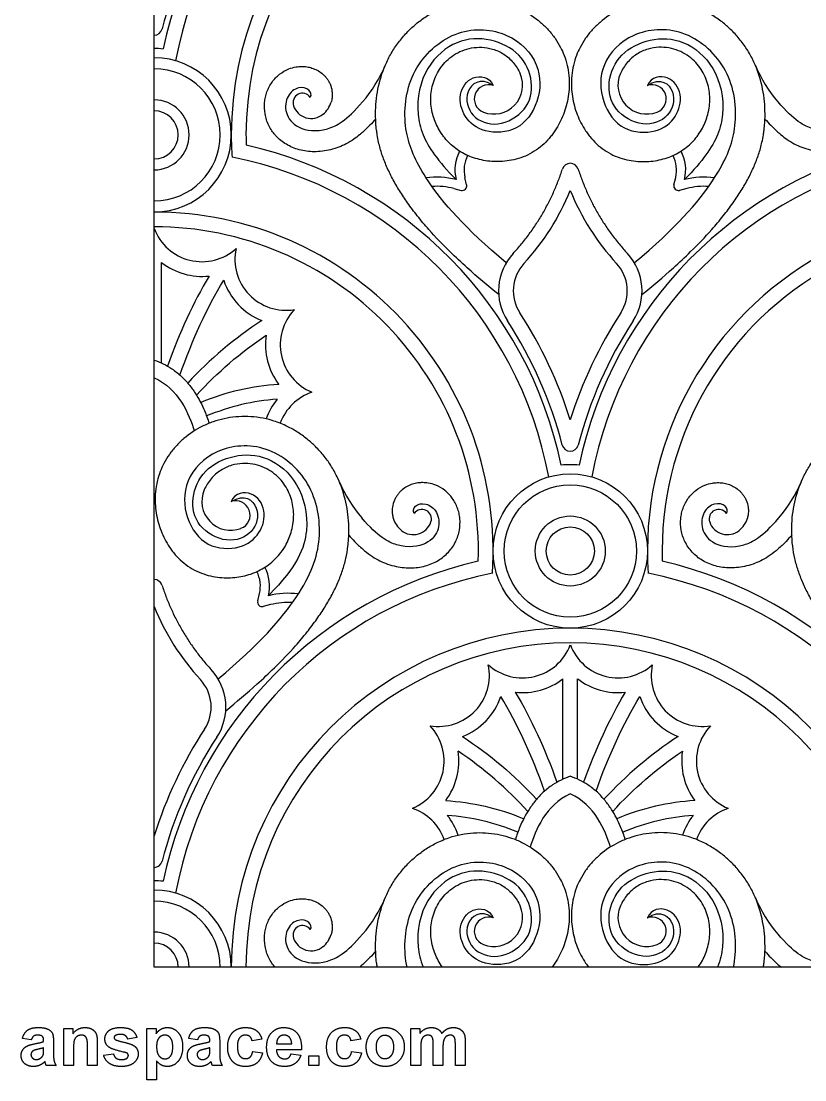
# Model space of a CAD drawing. Header units: millimetres. Extents: x -100 to 543, y -110 to 100.
# Drawn here: x 106.5 to 198.1, y -110.4 to 13.3 of the extents above; entities that cross this region are included whole.
import ezdxf

# ---------------------------------------------------------------- set-up
doc = ezdxf.new("R2010")
doc.units = ezdxf.units.MM
doc.header["$MEASUREMENT"] = 0
doc.layers.add('Layer 03', color=5, linetype='Continuous')

msp = doc.modelspace()

# ---------------------------------------------------------------- linework, layer by layer
at = {"layer": 'Layer 03'}
for p, q in [((122.07, 0), (122.07, 97.2)), ((122.07, -97.2), (122.07, 0)), ((158.57, -5.83), (158.37, -4.97)), ((182.77, -5.83), (182.98, -4.97)), ((157.07, -6.26), (157.92, -6.48)), ((184.28, -6.26), (183.42, -6.48)), ((122.93, -26.64), (122.93, -14.91)), ((134.17, -54.43), (134.38, -53.57)), ((135.68, -54.86), (134.82, -55.08)), ((169.82, -75.24), (169.82, -63.51)), ((171.53, -75.24), (171.53, -63.51)), ((316.48, -97.2), (122.07, -97.2)), ((111.51, -108.69), (111.51, -104.36)), ((111.51, -104.36), (112.58, -104.36)), ((112.58, -104.36), (112.58, -104.99)), ((121.21, -104.36), (122.29, -104.36)), ((121.21, -110.36), (121.21, -104.36)), ((122.29, -104.36), (122.29, -104.99)), ((152.06, -104.36), (153.1, -104.36)), ((152.06, -108.69), (152.06, -104.36)), ((153.1, -104.36), (153.1, -104.94)), ((107.73, -105.69), (106.69, -105.54)), ((109.17, -105.88), (109.17, -105.76)), ((110.32, -105.92), (110.32, -107.26)), ((115.43, -105.99), (115.43, -108.69)), ((120.06, -105.43), (118.99, -105.62)), ((127.14, -105.69), (126.1, -105.54)), ((128.58, -105.88), (128.58, -105.76)), ((129.73, -105.92), (129.73, -107.26)), ((134.66, -105.62), (133.51, -105.8)), ((136.38, -106.14), (138.14, -106.14)), ((146.21, -105.62), (145.06, -105.8)), ((154.66, -108.69), (154.66, -106.32)), ((157.25, -108.69), (157.25, -106.21)), ((158.4, -105.91), (158.4, -108.69)), ((109.17, -106.85), (109.17, -106.62)), ((112.66, -106.73), (112.66, -108.69)), ((114.29, -108.69), (114.29, -106.48)), ((116.17, -107.47), (117.32, -107.32)), ((128.58, -106.85), (128.58, -106.62)), ((133.58, -107.06), (134.73, -107.21)), ((139.29, -106.84), (136.36, -106.84)), ((138.06, -107.32), (139.21, -107.47)), ((140.14, -108.69), (140.14, -107.54)), ((140.14, -107.54), (141.29, -107.54)), ((141.29, -107.54), (141.29, -108.69)), ((145.14, -107.06), (146.29, -107.21)), ((153.21, -106.58), (153.21, -108.69)), ((155.8, -106.61), (155.8, -108.69)), ((110.62, -108.69), (109.47, -108.69)), ((112.66, -108.69), (111.51, -108.69)), ((115.43, -108.69), (114.29, -108.69)), ((122.36, -108.17), (122.36, -110.36)), ((130.03, -108.69), (128.88, -108.69)), ((141.29, -108.69), (140.14, -108.69)), ((153.21, -108.69), (152.06, -108.69)), ((155.8, -108.69), (154.66, -108.69)), ((158.4, -108.69), (157.25, -108.69)), ((122.36, -110.36), (121.21, -110.36))]:
    msp.add_line(p, q, dxfattribs=at)
for radius in [9.01, 7.72, 4.09, 2.81]:
    msp.add_circle((170.67, -48.6), radius, dxfattribs=at)
for centre, radius, start, end in [((170.67, 0), 48.6, 102.7735, 168.0919), ((170.67, 0), 48.6, 11.9081, 77.2265), ((170.67, 0), 46.89, 101.1868, 169.3681), ((170.67, 0), 46.89, 10.6319, 78.8132), ((170.67, 0), 39.59, 360, 180), ((170.67, 0), 37.87, 360, 180), ((170.67, 0), 49.25, 146.9295, 165.4554), ((122.07, 12.61), 0.965, 270, 345.4554), ((122.07, 0), 10.08, 84.046, 90), ((122.07, 0), 9.01, 360, 90), ((122.07, 0), 7.72, 360, 90), ((134.01, 14.5), 16.35, 319.393, 336.9785), ((207.34, 14.5), 16.35, 203.0215, 220.607), ((161.73, 5.8), 3.37, 249.0726, 23.7495), ((179.61, 5.8), 3.37, 156.2505, 290.9274), ((161.12, 4.2), 1.66, 70.6077, 249.0726), ((180.22, 4.2), 1.66, 290.9274, 109.3923), ((122.07, 0), 4.09, 360, 90), ((139.4, 3.75), 1.11, 34.7087, 198.5672), ((139.95, 4.67), 2.92, 309.2409, 343.3844), ((122.07, 0), 2.81, 360, 90), ((140.41, 4.1), 2.18, 198.5672, 309.2405), ((122.07, 0), 7.72, 270, 0), ((122.07, 0), 4.09, 270, 0), ((122.07, 0), 9.01, 270, 0), ((170.67, 0), 39.59, 180, 183.7759), ((170.67, 0), 37.87, 180, 181.8199), ((122.07, 0), 2.81, 270, 0), ((122.07, -48.6), 48.6, 11.9081, 77.2265), ((219.27, -48.6), 48.6, 102.7735, 168.0919), ((161.99, -4.11), 4.79, 152.5085, 193.3989), ((161.99, -4.11), 3.72, 152.7523, 193.3989), ((179.36, -4.11), 3.72, 346.6011, 27.2477), ((179.36, -4.11), 4.79, 346.6011, 27.4915), ((122.07, -48.6), 46.89, 10.6319, 78.8132), ((170.67, -4.29), 0.965, 17.7903, 162.2097), ((219.27, -48.6), 46.89, 101.1868, 169.3681), ((155.03, -14.46), 9.52, 76.0109, 97.1879), ((186.32, -14.46), 9.52, 82.8121, 103.9891), ((155.03, -14.46), 8.45, 76.0109, 93.4214), ((158.05, -5.96), 0.536, 256.0109, 13.3989), ((183.29, -5.96), 0.536, 166.6011, 283.9891), ((186.32, -14.46), 8.45, 86.5786, 103.9891), ((144.56, 4.09), 28.17, 317.2915, 337.9415), ((196.78, 4.09), 28.17, 202.0585, 222.7085), ((122.07, -48.6), 39.59, 356.2241, 90), ((219.27, -48.6), 39.59, 356.2241, 183.7759), ((122.07, -48.6), 37.87, 358.1801, 90), ((127.66, -8.85), 5.96, 200.5274, 311.9659), ((219.27, -48.6), 37.87, 358.1801, 181.8199), ((137.47, -14.53), 5.96, 167.9768, 279.4153), ((168.73, -18.22), 6.44, 137.2915, 213.0705), ((172.61, -18.22), 6.44, 326.9295, 42.7085), ((127.66, -8.85), 7.68, 232.0192, 276.2634), ((168.73, -18.22), 4.72, 137.2915, 213.0705), ((172.61, -18.22), 4.72, 326.9295, 42.7085), ((137.47, -14.53), 7.68, 198.6392, 248.478), ((142.76, -24.53), 5.96, 136.347, 247.7856), ((122.07, -48.6), 50.96, 17.5052, 33.0705), ((219.27, -48.6), 50.96, 146.9295, 162.4948), ((122.07, -48.6), 49.25, 14.5446, 33.0705), ((219.27, -48.6), 49.25, 146.9295, 165.4554), ((142.76, -24.53), 7.68, 171.4977, 216.9381), ((142.41, -35.7), 7.68, 141.0786, 160.8181), ((142.41, -35.7), 5.96, 108.6391, 160.2789), ((170.67, -35.99), 0.965, 194.5446, 345.4554), ((170.67, -48.6), 10.08, 84.046, 95.954), ((158.74, -34.1), 16.35, 203.0215, 220.607), ((182.61, -34.1), 16.35, 319.393, 336.9785), ((131.01, -42.81), 3.37, 156.2505, 290.9274), ((131.62, -44.4), 1.66, 290.9274, 109.3923), ((153.35, -44.85), 1.11, 341.4328, 145.2913), ((188, -44.85), 1.11, 34.7087, 198.5672), ((152.8, -43.94), 2.92, 196.6156, 230.7591), ((152.33, -44.51), 2.18, 230.7595, 341.4328), ((189.02, -44.51), 2.18, 198.5672, 309.2405), ((188.55, -43.94), 2.92, 309.2409, 343.3844), ((170.67, -97.2), 48.6, 102.7735, 168.0919), ((130.76, -52.71), 4.79, 346.6011, 27.4915), ((170.67, -97.2), 48.6, 11.9081, 77.2265), ((122.07, -52.89), 0.965, 17.7903, 90), ((170.67, -97.2), 46.89, 101.1868, 169.3681), ((130.76, -52.71), 3.72, 346.6011, 27.2477), ((170.67, -97.2), 46.89, 10.6319, 78.8132), ((137.72, -63.06), 9.52, 82.8121, 103.9891), ((148.18, -44.51), 28.17, 202.0585, 222.7085), ((134.69, -54.56), 0.536, 166.6011, 283.9891), ((137.72, -63.06), 8.45, 86.5786, 103.9891), ((170.67, -97.2), 39.59, 360, 180), ((170.67, -97.2), 37.87, 360, 180), ((165.09, -57.46), 5.96, 228.0341, 339.4726), ((176.26, -57.46), 5.96, 200.5274, 311.9659), ((124.01, -66.82), 6.44, 326.9295, 42.7085), ((155.27, -63.13), 5.96, 260.5847, 12.0232), ((186.08, -63.13), 5.96, 167.9768, 279.4153), ((124.01, -66.82), 4.72, 326.9295, 42.7085), ((165.09, -57.46), 7.68, 263.7366, 307.9808), ((176.26, -57.46), 7.68, 232.0192, 276.2634), ((155.27, -63.13), 7.68, 291.522, 341.3608), ((186.08, -63.13), 7.68, 198.6392, 248.478), ((149.98, -73.13), 5.96, 292.2144, 43.653), ((191.36, -73.13), 5.96, 136.347, 247.7856), ((170.67, -97.2), 50.96, 146.9295, 162.4948), ((170.67, -97.2), 49.25, 146.9295, 165.4554), ((149.98, -73.13), 7.68, 323.0619, 8.5023), ((191.36, -73.13), 7.68, 171.4977, 216.9381), ((150.33, -84.3), 5.96, 19.7211, 71.3609), ((191.02, -84.3), 5.96, 108.6391, 160.2789), ((150.33, -84.3), 7.68, 19.1819, 38.9214), ((191.02, -84.3), 7.68, 141.0786, 160.8181), ((122.07, -84.59), 0.965, 270, 345.4554), ((122.07, -97.2), 10.08, 84.046, 90), ((122.07, -97.2), 9.01, 360, 90), ((122.07, -97.2), 7.72, 360, 90), ((134.01, -82.71), 16.35, 319.393, 336.9785), ((161.73, -91.41), 3.37, 249.0726, 23.7495), ((179.61, -91.41), 3.37, 156.2505, 290.9274), ((207.34, -82.71), 16.35, 203.0215, 220.607), ((161.12, -93), 1.66, 70.6077, 249.0726), ((180.22, -93), 1.66, 290.9274, 109.3923), ((139.4, -93.45), 1.11, 34.7087, 198.5672), ((122.07, -97.2), 4.09, 360, 90), ((140.41, -93.11), 2.18, 198.5672, 309.2405), ((139.95, -92.54), 2.92, 309.2409, 343.3844), ((122.07, -97.2), 2.81, 360, 90)]:
    msp.add_arc(centre, radius, start, end, dxfattribs=at)
for points, knots in [([(148.13, 0), (148.09, 0.19), (148.03, 0.65), (147.94, 1.59), (147.91, 2.82), (148.02, 4.27), (148.35, 6.2), (148.97, 8.09), (149.93, 9.86), (150.8, 11.09), (151.77, 12.17), (152.83, 13.12), (153.99, 13.95), (155.36, 14.71), (157.25, 15.43), (159.24, 15.75), (161.13, 15.69), (162.49, 15.48), (163.8, 15.12), (165.43, 14.43), (166.89, 13.47), (168.12, 12.28), (168.91, 11.3), (169.52, 10.29), (170, 9.23), (170.33, 8.14), (170.54, 6.88), (170.58, 5.29), (170.34, 3.74), (169.88, 2.37), (169.44, 1.38), (168.98, 0.6), (168.66, 0.15), (168.55, 0)], [10.352739, 10.352739, 10.352739, 10.352739, 10.616749, 11.004052, 11.671873, 12.344917, 13.024346, 14.408948, 15.117348, 15.82319, 16.521398, 17.134016, 17.824547, 18.515446, 19.307143, 20.655273, 21.306463, 21.94565, 22.576458, 23.201646, 24.415154, 25.005893, 25.590053, 26.171379, 26.64521, 27.216338, 27.76983, 28.417337, 29.44434, 29.942926, 30.441868, 30.945569, 31.212793, 31.212793, 31.212793, 31.212793]), ([(193.22, 0), (193.25, 0.19), (193.32, 0.65), (193.41, 1.59), (193.43, 2.82), (193.33, 4.27), (193, 6.2), (192.37, 8.09), (191.42, 9.86), (190.55, 11.09), (189.58, 12.17), (188.51, 13.12), (187.35, 13.95), (185.99, 14.71), (184.09, 15.43), (182.11, 15.75), (180.22, 15.69), (178.86, 15.48), (177.55, 15.12), (175.91, 14.43), (174.45, 13.47), (173.22, 12.28), (172.44, 11.3), (171.83, 10.29), (171.35, 9.23), (171.01, 8.14), (170.81, 6.88), (170.76, 5.29), (171.01, 3.74), (171.46, 2.37), (171.9, 1.38), (172.36, 0.6), (172.69, 0.15), (172.8, 0)], [10.352739, 10.352739, 10.352739, 10.352739, 10.616749, 11.004052, 11.671873, 12.344917, 13.024346, 14.408948, 15.117348, 15.82319, 16.521398, 17.134016, 17.824547, 18.515446, 19.307143, 20.655273, 21.306463, 21.94565, 22.576458, 23.201646, 24.415154, 25.005893, 25.590053, 26.171379, 26.64521, 27.216338, 27.76983, 28.417337, 29.44434, 29.942926, 30.441868, 30.945569, 31.212793, 31.212793, 31.212793, 31.212793]), ([(151.62, 0), (151.51, 0.48), (151.13, 3.12), (152.06, 8.24), (157.47, 12.7), (163.66, 12.17), (167.34, 8.32), (167.16, 3.72), (164.64, 0.26), (160.44, 0.16), (158.17, 1.98), (157.47, 4.78), (159.08, 7.13), (161.22, 6.8), (161.68, 5.77)], [4.674872, 4.674872, 4.674872, 4.674872, 5.255308, 7.882961, 10.510615, 13.138269, 15.765923, 18.393576, 21.02123, 23.648884, 26.276538, 28.904191, 31.531845, 34.159499, 34.159499, 34.159499, 34.159499]), ([(189.73, 0), (189.83, 0.48), (190.22, 3.12), (189.29, 8.24), (183.88, 12.7), (177.68, 12.17), (174.01, 8.32), (174.18, 3.72), (176.71, 0.26), (180.91, 0.16), (183.17, 1.98), (183.87, 4.78), (182.27, 7.13), (180.12, 6.8), (179.67, 5.77)], [4.674872, 4.674872, 4.674872, 4.674872, 5.255308, 7.882961, 10.510615, 13.138269, 15.765923, 18.393576, 21.02123, 23.648884, 26.276538, 28.904191, 31.531845, 34.159499, 34.159499, 34.159499, 34.159499]), ([(161.68, 5.77), (160.1, 6.8), (158.11, 5.12), (158.96, 1.97), (162.14, 0.75), (165.76, 2.77), (166.49, 6.19), (164.99, 9.6), (161.41, 11.36), (157.4, 11.26), (153.64, 8.16), (152.53, 3.68), (153.13, 0.85), (153.48, 0)], [53.395832, 53.395832, 53.395832, 53.395832, 55.73842, 58.081009, 60.423598, 62.766187, 65.108776, 67.451364, 69.793953, 72.136542, 74.479131, 76.82172, 77.698544, 77.698544, 77.698544, 77.698544]), ([(179.67, 5.77), (181.25, 6.8), (183.23, 5.12), (182.38, 1.97), (179.21, 0.75), (175.58, 2.77), (174.86, 6.19), (176.36, 9.6), (179.94, 11.36), (183.94, 11.26), (187.71, 8.16), (188.81, 3.68), (188.22, 0.85), (187.86, 0)], [53.395832, 53.395832, 53.395832, 53.395832, 55.73842, 58.081009, 60.423598, 62.766187, 65.108776, 67.451364, 69.793953, 72.136542, 74.479131, 76.82172, 77.698544, 77.698544, 77.698544, 77.698544]), ([(155.74, 0), (155.56, 0.26), (155.09, 1.01), (154.64, 2.14), (154.41, 3.33), (154.36, 4.27), (154.44, 5.2), (154.66, 6.13), (155.02, 7.03), (155.53, 7.88), (156.2, 8.67), (157.04, 9.35), (158.03, 9.87), (159.15, 10.19), (160.37, 10.27), (161.43, 10.1), (162.28, 9.78), (162.91, 9.43), (163.51, 8.99), (164.03, 8.45), (164.48, 7.83), (164.72, 7.38), (164.82, 7.15)], [38.112136, 38.112136, 38.112136, 38.112136, 38.54975, 39.345609, 39.810626, 40.231215, 40.667032, 41.112658, 41.561305, 42.020517, 42.497839, 42.998566, 43.524064, 44.062445, 44.618297, 45.21533, 45.549786, 45.883461, 46.228598, 46.58114, 46.936025, 47.288792, 47.288792, 47.288792, 47.288792]), ([(185.61, 0), (185.79, 0.26), (186.25, 1.01), (186.71, 2.14), (186.94, 3.33), (186.99, 4.27), (186.91, 5.2), (186.69, 6.13), (186.33, 7.03), (185.82, 7.88), (185.15, 8.67), (184.31, 9.35), (183.31, 9.87), (182.19, 10.19), (180.98, 10.27), (179.92, 10.1), (179.07, 9.78), (178.43, 9.43), (177.84, 8.99), (177.31, 8.45), (176.87, 7.83), (176.63, 7.38), (176.53, 7.15)], [38.112136, 38.112136, 38.112136, 38.112136, 38.54975, 39.345609, 39.810626, 40.231215, 40.667032, 41.112658, 41.561305, 42.020517, 42.497839, 42.998566, 43.524064, 44.062445, 44.618297, 45.21533, 45.549786, 45.883461, 46.228598, 46.58114, 46.936025, 47.288792, 47.288792, 47.288792, 47.288792]), ([(136.19, 0), (136.06, 0.15), (135.79, 0.5), (135.45, 1.09), (135.18, 1.75), (134.96, 2.65), (134.93, 3.44), (135.01, 4.09), (135.09, 4.51), (135.24, 5.03), (135.5, 5.62), (135.95, 6.35), (136.68, 7.12), (137.67, 7.7), (138.56, 7.94), (139.28, 8.01), (139.9, 7.96), (140.52, 7.82), (141.13, 7.56), (141.61, 7.24), (141.97, 6.91), (142.22, 6.62), (142.44, 6.3), (142.69, 5.81), (142.85, 5.22), (142.89, 4.59), (142.83, 4.16), (142.77, 3.91), (142.75, 3.83)], [6.562695, 6.562695, 6.562695, 6.562695, 6.836839, 7.179251, 7.513254, 7.838039, 8.45956, 8.61062, 8.760709, 9.059998, 9.361841, 9.664103, 10.250808, 10.82681, 11.25179, 11.54031, 11.827654, 12.120417, 12.42656, 12.754985, 12.92914, 13.106021, 13.286574, 13.473363, 13.873414, 14.129889, 14.357798, 14.478647, 14.478647, 14.478647, 14.478647]), ([(140.31, 4.39), (140.49, 4.66), (140.28, 5.4), (138.91, 5.7), (137.53, 4.67), (137.23, 2.58), (138.65, 0.66), (141.85, 0.2), (144.51, 1.64), (146.42, 3.86)], [18.739638, 18.739638, 18.739638, 18.739638, 20.005853, 21.498992, 22.99213, 24.485269, 25.978408, 27.471546, 28.603435, 28.603435, 28.603435, 28.603435]), ([(201.03, 4.39), (200.86, 4.66), (201.06, 5.4), (202.43, 5.7), (203.82, 4.67), (204.12, 2.58), (202.7, 0.66), (199.5, 0.2), (196.83, 1.64), (194.93, 3.86)], [18.739638, 18.739638, 18.739638, 18.739638, 20.005853, 21.498992, 22.99213, 24.485269, 25.978408, 27.471546, 28.603435, 28.603435, 28.603435, 28.603435]), ([(147.94, 1.85), (147.72, 1.61), (147.2, 1.04), (146.56, 0.43), (146.14, 0.07), (146.05, 0)], [0.247896, 0.247896, 0.247896, 0.247896, 0.709347, 1.321861, 1.482209, 1.482209, 1.482209, 1.482209]), ([(193.41, 1.85), (193.63, 1.61), (194.15, 1.04), (194.78, 0.43), (195.21, 0.07), (195.29, 0)], [0.247896, 0.247896, 0.247896, 0.247896, 0.709347, 1.321861, 1.482209, 1.482209, 1.482209, 1.482209]), ([(146.05, 0), (145.84, -0.17), (145.35, -0.55), (144.55, -1.05), (143.63, -1.47), (142.39, -1.85), (141.1, -2.01), (139.88, -1.93), (139.03, -1.76), (138.23, -1.49), (137.28, -1.01), (136.61, -0.47), (136.22, -0.04), (136.19, 0)], [1.482209, 1.482209, 1.482209, 1.482209, 1.862537, 2.350187, 2.789172, 3.276955, 4.169086, 4.587307, 4.989358, 5.377818, 5.755438, 6.485225, 6.562695, 6.562695, 6.562695, 6.562695]), ([(162.31, -18.66), (161.06, -17.64), (159.13, -16.01), (156.41, -13.47), (154.46, -11.45), (152.83, -9.52), (151.69, -7.99), (150.72, -6.54), (149.89, -5.12), (149.21, -3.71), (148.66, -2.3), (148.32, -1.06), (148.17, -0.29), (148.13, 0)], [-0.797836, -0.797836, -0.797836, -0.797836, 1.449663, 2.738683, 4.404197, 5.381246, 6.263864, 7.069173, 7.827665, 8.553643, 9.256514, 9.942884, 10.352739, 10.352739, 10.352739, 10.352739]), ([(163.2, -14.94), (158.35, -10.88), (153.72, -5.56), (151.98, -1.69), (151.62, 0)], [0, 0, 0, 0, 2.627654, 4.674872, 4.674872, 4.674872, 4.674872]), ([(168.55, 0), (168.49, -0.07), (168.2, -0.43), (167.63, -1.06), (166.73, -1.79), (165.71, -2.38), (164.64, -2.79), (163.57, -3.03), (162.52, -3.14), (161.51, -3.12), (160.54, -3), (159.6, -2.77), (158.7, -2.44), (157.86, -2), (156.86, -1.3), (156.18, -0.6), (155.78, -0.06), (155.74, 0)], [31.212793, 31.212793, 31.212793, 31.212793, 31.337897, 31.860107, 32.398615, 32.954463, 33.492486, 34.001755, 34.487785, 34.955837, 35.411413, 35.861405, 36.307073, 36.746926, 37.179257, 38.012849, 38.112136, 38.112136, 38.112136, 38.112136]), ([(172.8, 0), (172.86, -0.07), (173.14, -0.43), (173.72, -1.06), (174.62, -1.79), (175.63, -2.38), (176.71, -2.79), (177.78, -3.03), (178.82, -3.14), (179.83, -3.12), (180.81, -3), (181.75, -2.77), (182.65, -2.44), (183.48, -2), (184.49, -1.3), (185.17, -0.6), (185.57, -0.06), (185.61, 0)], [31.212793, 31.212793, 31.212793, 31.212793, 31.337897, 31.860107, 32.398615, 32.954463, 33.492486, 34.001755, 34.487785, 34.955837, 35.411413, 35.861405, 36.307073, 36.746926, 37.179257, 38.012849, 38.112136, 38.112136, 38.112136, 38.112136]), ([(178.15, -14.94), (183, -10.88), (187.62, -5.56), (189.37, -1.69), (189.73, 0)], [0, 0, 0, 0, 2.627654, 4.674872, 4.674872, 4.674872, 4.674872]), ([(179.04, -18.66), (180.28, -17.64), (182.22, -16.01), (184.94, -13.47), (186.89, -11.45), (188.51, -9.52), (189.66, -7.99), (190.63, -6.54), (191.46, -5.12), (192.14, -3.71), (192.68, -2.3), (193.03, -1.06), (193.18, -0.29), (193.22, 0)], [-0.797836, -0.797836, -0.797836, -0.797836, 1.449663, 2.738683, 4.404197, 5.381246, 6.263864, 7.069173, 7.827665, 8.553643, 9.256514, 9.942884, 10.352739, 10.352739, 10.352739, 10.352739]), ([(195.29, 0), (195.51, -0.17), (196, -0.55), (196.79, -1.05), (197.72, -1.47), (198.96, -1.85), (200.25, -2.01), (201.47, -1.93), (202.32, -1.76), (203.11, -1.49), (204.07, -1.01), (204.74, -0.47), (205.13, -0.04), (205.16, 0)], [1.482209, 1.482209, 1.482209, 1.482209, 1.862537, 2.350187, 2.789172, 3.276955, 4.169086, 4.587307, 4.989358, 5.377818, 5.755438, 6.485225, 6.562695, 6.562695, 6.562695, 6.562695]), ([(122.07, -26.31), (122.8, -26.54), (123.92, -27.09), (125.23, -28.14), (126.14, -29.12), (127.1, -30.44), (127.89, -31.97), (128.33, -33.18), (128.49, -33.68)], [-0.390365, -0.390365, -0.390365, -0.390365, 0.684435, 1.334877, 1.953275, 2.541456, 3.617638, 4.349299, 4.349299, 4.349299, 4.349299]), ([(130.43, -67.26), (131.68, -66.25), (133.61, -64.61), (136.33, -62.07), (138.29, -60.05), (139.91, -58.12), (141.06, -56.6), (142.03, -55.14), (142.85, -53.72), (143.54, -52.32), (144.08, -50.9), (144.48, -49.48), (144.69, -48.25), (144.81, -47.01), (144.83, -45.78), (144.73, -44.33), (144.4, -42.4), (143.77, -40.51), (142.82, -38.74), (141.95, -37.51), (140.98, -36.43), (139.91, -35.48), (138.75, -34.65), (137.39, -33.9), (135.49, -33.17), (133.5, -32.85), (131.61, -32.91), (130.25, -33.12), (128.95, -33.48), (127.31, -34.17), (125.85, -35.13), (124.62, -36.32), (123.83, -37.3), (123.22, -38.31), (122.75, -39.37), (122.41, -40.46), (122.2, -41.72), (122.16, -43.31), (122.41, -44.86), (122.86, -46.24), (123.3, -47.22), (123.81, -48.08), (124.41, -48.9), (125.12, -49.66), (126.02, -50.39), (127.03, -50.98), (128.11, -51.39), (129.18, -51.63), (130.22, -51.74), (131.23, -51.72), (132.21, -51.6), (133.15, -51.38), (134.05, -51.04), (134.88, -50.6), (135.88, -49.9), (136.79, -48.97), (137.63, -47.66), (138.1, -46.46), (138.33, -45.28), (138.39, -44.33), (138.31, -43.4), (138.09, -42.47), (137.73, -41.57), (137.22, -40.72), (136.55, -39.93), (135.71, -39.25), (134.71, -38.73), (133.59, -38.41), (132.38, -38.33), (131.32, -38.51), (130.47, -38.82), (129.83, -39.17), (129.24, -39.62), (128.71, -40.15), (128.26, -40.77), (128.03, -41.22), (127.93, -41.45)], [-0.797836, -0.797836, -0.797836, -0.797836, 1.449663, 2.738683, 4.404197, 5.381246, 6.263864, 7.069173, 7.827665, 8.553643, 9.256514, 9.942885, 10.616749, 11.004052, 11.671873, 12.344917, 13.024346, 14.408948, 15.117348, 15.82319, 16.521398, 17.134016, 17.824547, 18.515446, 19.307144, 20.655273, 21.306463, 21.945651, 22.576458, 23.201646, 24.415154, 25.005893, 25.590053, 26.171379, 26.64521, 27.216338, 27.76983, 28.417337, 29.44434, 29.942926, 30.441868, 30.945569, 31.337897, 31.860108, 32.398616, 32.954463, 33.492486, 34.001756, 34.487785, 34.955837, 35.411413, 35.861405, 36.307073, 36.746926, 37.179257, 38.012849, 38.54975, 39.345609, 39.810626, 40.231215, 40.667032, 41.112658, 41.561305, 42.020517, 42.497839, 42.998566, 43.524064, 44.062445, 44.618297, 45.21533, 45.549786, 45.883461, 46.228598, 46.58114, 46.936025, 47.288792, 47.288792, 47.288792, 47.288792]), ([(210.91, -67.26), (209.67, -66.25), (207.73, -64.61), (205.01, -62.07), (203.06, -60.05), (201.43, -58.12), (200.29, -56.6), (199.32, -55.14), (198.49, -53.72), (197.81, -52.32), (197.27, -50.9), (196.87, -49.48), (196.66, -48.25), (196.54, -47.01), (196.51, -45.78), (196.62, -44.33), (196.95, -42.4), (197.58, -40.51), (198.53, -38.74), (199.4, -37.51), (200.37, -36.43), (201.43, -35.48), (202.6, -34.65), (203.96, -33.9), (205.85, -33.17), (207.84, -32.85), (209.73, -32.91), (211.09, -33.12), (212.4, -33.48), (214.03, -34.17), (215.5, -35.13), (216.72, -36.32), (217.51, -37.3), (218.12, -38.31), (218.6, -39.37), (218.94, -40.46), (219.14, -41.72), (219.18, -43.31), (218.94, -44.86), (218.48, -46.24), (218.05, -47.22), (217.54, -48.08), (216.94, -48.9), (216.23, -49.66), (215.33, -50.39), (214.31, -50.98), (213.24, -51.39), (212.17, -51.63), (211.13, -51.74), (210.12, -51.72), (209.14, -51.6), (208.2, -51.38), (207.3, -51.04), (206.46, -50.6), (205.46, -49.9), (204.56, -48.97), (203.72, -47.66), (203.24, -46.46), (203.01, -45.28), (202.96, -44.33), (203.04, -43.4), (203.26, -42.47), (203.62, -41.57), (204.13, -40.72), (204.8, -39.93), (205.64, -39.25), (206.64, -38.73), (207.76, -38.41), (208.97, -38.33), (210.03, -38.51), (210.88, -38.82), (211.52, -39.17), (212.11, -39.62), (212.64, -40.15), (213.08, -40.77), (213.32, -41.22), (213.42, -41.45)], [-0.797836, -0.797836, -0.797836, -0.797836, 1.449663, 2.738683, 4.404197, 5.381246, 6.263864, 7.069173, 7.827665, 8.553643, 9.256514, 9.942885, 10.616749, 11.004052, 11.671873, 12.344917, 13.024346, 14.408948, 15.117348, 15.82319, 16.521398, 17.134016, 17.824547, 18.515446, 19.307144, 20.655273, 21.306463, 21.945651, 22.576458, 23.201646, 24.415154, 25.005893, 25.590053, 26.171379, 26.64521, 27.216338, 27.76983, 28.417337, 29.44434, 29.942926, 30.441868, 30.945569, 31.337897, 31.860108, 32.398616, 32.954463, 33.492486, 34.001756, 34.487785, 34.955837, 35.411413, 35.861405, 36.307073, 36.746926, 37.179257, 38.012849, 38.54975, 39.345609, 39.810626, 40.231215, 40.667032, 41.112658, 41.561305, 42.020517, 42.497839, 42.998566, 43.524064, 44.062445, 44.618297, 45.21533, 45.549786, 45.883461, 46.228598, 46.58114, 46.936025, 47.288792, 47.288792, 47.288792, 47.288792]), ([(144.8, -46.75), (145.02, -47), (145.55, -47.56), (146.38, -48.36), (147.3, -49.09), (148.19, -49.65), (149.11, -50.07), (150.36, -50.45), (151.64, -50.61), (152.87, -50.53), (153.72, -50.36), (154.51, -50.09), (155.47, -49.61), (156.29, -48.95), (156.93, -48.15), (157.3, -47.51), (157.57, -46.85), (157.78, -45.96), (157.82, -45.16), (157.74, -44.51), (157.66, -44.09), (157.51, -43.57), (157.25, -42.98), (156.8, -42.25), (156.07, -41.49), (155.08, -40.91), (154.18, -40.66), (153.47, -40.6), (152.85, -40.64), (152.23, -40.78), (151.61, -41.04), (151.13, -41.36), (150.77, -41.69), (150.53, -41.98), (150.31, -42.31), (150.06, -42.8), (149.89, -43.38), (149.86, -44.02), (149.91, -44.45), (149.97, -44.69), (150, -44.77)], [0.247896, 0.247896, 0.247896, 0.247896, 0.709347, 1.321861, 1.862537, 2.350187, 2.789172, 3.276955, 4.169086, 4.587307, 4.989358, 5.377818, 5.755438, 6.485225, 6.836839, 7.179251, 7.513254, 7.838039, 8.45956, 8.61062, 8.760709, 9.059998, 9.361841, 9.664103, 10.250808, 10.82681, 11.25179, 11.54031, 11.827654, 12.120417, 12.42656, 12.754985, 12.92914, 13.106021, 13.286574, 13.473363, 13.873414, 14.129889, 14.357798, 14.478647, 14.478647, 14.478647, 14.478647]), ([(196.54, -46.75), (196.32, -47), (195.8, -47.56), (194.97, -48.36), (194.05, -49.09), (193.16, -49.65), (192.23, -50.07), (190.99, -50.45), (189.7, -50.61), (188.48, -50.53), (187.63, -50.36), (186.84, -50.09), (185.88, -49.61), (185.05, -48.95), (184.42, -48.15), (184.05, -47.51), (183.78, -46.85), (183.56, -45.96), (183.53, -45.16), (183.61, -44.51), (183.69, -44.09), (183.84, -43.57), (184.1, -42.98), (184.55, -42.25), (185.28, -41.49), (186.27, -40.91), (187.16, -40.66), (187.88, -40.6), (188.5, -40.64), (189.12, -40.78), (189.73, -41.04), (190.22, -41.36), (190.57, -41.69), (190.82, -41.98), (191.04, -42.31), (191.29, -42.8), (191.46, -43.38), (191.49, -44.02), (191.43, -44.45), (191.37, -44.69), (191.35, -44.77)], [0.247896, 0.247896, 0.247896, 0.247896, 0.709347, 1.321861, 1.862537, 2.350187, 2.789172, 3.276955, 4.169086, 4.587307, 4.989358, 5.377818, 5.755438, 6.485225, 6.836839, 7.179251, 7.513254, 7.838039, 8.45956, 8.61062, 8.760709, 9.059998, 9.361841, 9.664103, 10.250808, 10.82681, 11.25179, 11.54031, 11.827654, 12.120417, 12.42656, 12.754985, 12.92914, 13.106021, 13.286574, 13.473363, 13.873414, 14.129889, 14.357798, 14.478647, 14.478647, 14.478647, 14.478647]), ([(152.43, -44.21), (152.25, -43.94), (152.46, -43.2), (153.83, -42.9), (155.22, -43.93), (155.52, -46.02), (154.1, -47.94), (150.9, -48.4), (148.23, -46.96), (146.33, -44.74)], [18.739638, 18.739638, 18.739638, 18.739638, 20.005853, 21.498992, 22.99213, 24.485269, 25.978408, 27.471546, 28.603435, 28.603435, 28.603435, 28.603435]), ([(188.91, -44.21), (189.09, -43.94), (188.88, -43.2), (187.51, -42.9), (186.13, -43.93), (185.83, -46.02), (187.25, -47.94), (190.45, -48.4), (193.12, -46.96), (195.02, -44.74)], [18.739638, 18.739638, 18.739638, 18.739638, 20.005853, 21.498992, 22.99213, 24.485269, 25.978408, 27.471546, 28.603435, 28.603435, 28.603435, 28.603435]), ([(170.67, -74.91), (169.94, -75.15), (168.83, -75.7), (167.51, -76.74), (166.6, -77.72), (165.64, -79.04), (164.85, -80.57), (164.41, -81.79), (164.26, -82.29)], [0.390365, 0.390365, 0.390365, 0.390365, 1.465165, 2.115607, 2.734005, 3.322186, 4.398369, 5.13003, 5.13003, 5.13003, 5.13003]), ([(177.09, -82.29), (176.94, -81.79), (176.49, -80.57), (175.7, -79.04), (174.74, -77.72), (173.84, -76.74), (172.52, -75.7), (171.4, -75.15), (170.67, -74.91)], [-4.349299, -4.349299, -4.349299, -4.349299, -3.617638, -2.541456, -1.953275, -1.334877, -0.684434, 0.390365, 0.390365, 0.390365, 0.390365]), ([(148.13, -97.2), (148.09, -97.02), (148.03, -96.56), (147.94, -95.62), (147.91, -94.38), (148.02, -92.94), (148.35, -91), (148.97, -89.11), (149.93, -87.35), (150.8, -86.11), (151.77, -85.04), (152.83, -84.08), (153.99, -83.25), (155.36, -82.5), (157.25, -81.77), (159.24, -81.45), (161.13, -81.51), (162.49, -81.72), (163.8, -82.09), (165.43, -82.77), (166.89, -83.73), (168.12, -84.92), (168.91, -85.9), (169.52, -86.91), (170, -87.97), (170.33, -89.07), (170.54, -90.32), (170.58, -91.92), (170.34, -93.46), (169.88, -94.84), (169.44, -95.82), (168.98, -96.6), (168.66, -97.05), (168.55, -97.2)], [10.352739, 10.352739, 10.352739, 10.352739, 10.616749, 11.004052, 11.671873, 12.344917, 13.024346, 14.408948, 15.117348, 15.82319, 16.521398, 17.134016, 17.824547, 18.515446, 19.307143, 20.655273, 21.306463, 21.94565, 22.576458, 23.201646, 24.415154, 25.005893, 25.590053, 26.171379, 26.64521, 27.216338, 27.76983, 28.417337, 29.44434, 29.942926, 30.441868, 30.945569, 31.212793, 31.212793, 31.212793, 31.212793]), ([(193.22, -97.2), (193.25, -97.02), (193.32, -96.56), (193.41, -95.62), (193.43, -94.38), (193.33, -92.94), (193, -91), (192.37, -89.11), (191.42, -87.35), (190.55, -86.11), (189.58, -85.04), (188.51, -84.08), (187.35, -83.25), (185.99, -82.5), (184.09, -81.77), (182.11, -81.45), (180.22, -81.51), (178.86, -81.72), (177.55, -82.09), (175.91, -82.77), (174.45, -83.73), (173.22, -84.92), (172.44, -85.9), (171.83, -86.91), (171.35, -87.97), (171.01, -89.07), (170.81, -90.32), (170.76, -91.92), (171.01, -93.46), (171.46, -94.84), (171.9, -95.82), (172.36, -96.6), (172.69, -97.05), (172.8, -97.2)], [10.352739, 10.352739, 10.352739, 10.352739, 10.616749, 11.004052, 11.671873, 12.344917, 13.024346, 14.408948, 15.117348, 15.82319, 16.521398, 17.134016, 17.824547, 18.515446, 19.307143, 20.655273, 21.306463, 21.94565, 22.576458, 23.201646, 24.415154, 25.005893, 25.590053, 26.171379, 26.64521, 27.216338, 27.76983, 28.417337, 29.44434, 29.942926, 30.441868, 30.945569, 31.212793, 31.212793, 31.212793, 31.212793]), ([(151.62, -97.2), (151.51, -96.72), (151.13, -94.08), (152.06, -88.96), (157.47, -84.5), (163.66, -85.03), (167.34, -88.89), (167.16, -93.49), (164.64, -96.94), (160.44, -97.04), (158.17, -95.22), (157.47, -92.42), (159.08, -90.07), (161.22, -90.4), (161.68, -91.43)], [4.674872, 4.674872, 4.674872, 4.674872, 5.255308, 7.882961, 10.510615, 13.138269, 15.765923, 18.393576, 21.02123, 23.648884, 26.276538, 28.904191, 31.531845, 34.159499, 34.159499, 34.159499, 34.159499]), ([(189.73, -97.2), (189.83, -96.72), (190.22, -94.08), (189.29, -88.96), (183.88, -84.5), (177.68, -85.03), (174.01, -88.89), (174.18, -93.49), (176.71, -96.94), (180.91, -97.04), (183.17, -95.22), (183.87, -92.42), (182.27, -90.07), (180.12, -90.4), (179.67, -91.43)], [4.674872, 4.674872, 4.674872, 4.674872, 5.255308, 7.882961, 10.510615, 13.138269, 15.765923, 18.393576, 21.02123, 23.648884, 26.276538, 28.904191, 31.531845, 34.159499, 34.159499, 34.159499, 34.159499]), ([(161.68, -91.43), (160.1, -90.41), (158.11, -92.08), (158.96, -95.23), (162.14, -96.46), (165.76, -94.44), (166.49, -91.01), (164.99, -87.6), (161.41, -85.84), (157.4, -85.94), (153.64, -89.04), (152.53, -93.52), (153.13, -96.35), (153.48, -97.2)], [53.395832, 53.395832, 53.395832, 53.395832, 55.73842, 58.081009, 60.423598, 62.766187, 65.108776, 67.451364, 69.793953, 72.136542, 74.479131, 76.82172, 77.698544, 77.698544, 77.698544, 77.698544]), ([(179.67, -91.43), (181.25, -90.41), (183.23, -92.08), (182.38, -95.23), (179.21, -96.46), (175.58, -94.44), (174.86, -91.01), (176.36, -87.6), (179.94, -85.84), (183.94, -85.94), (187.71, -89.04), (188.81, -93.52), (188.22, -96.35), (187.86, -97.2)], [53.395832, 53.395832, 53.395832, 53.395832, 55.73842, 58.081009, 60.423598, 62.766187, 65.108776, 67.451364, 69.793953, 72.136542, 74.479131, 76.82172, 77.698544, 77.698544, 77.698544, 77.698544]), ([(155.74, -97.2), (155.56, -96.95), (155.09, -96.2), (154.64, -95.06), (154.41, -93.88), (154.36, -92.93), (154.44, -92), (154.66, -91.07), (155.02, -90.17), (155.53, -89.32), (156.2, -88.54), (157.04, -87.86), (158.03, -87.33), (159.15, -87.01), (160.37, -86.93), (161.43, -87.11), (162.28, -87.43), (162.91, -87.77), (163.51, -88.22), (164.03, -88.75), (164.48, -89.37), (164.72, -89.82), (164.82, -90.05)], [38.112136, 38.112136, 38.112136, 38.112136, 38.54975, 39.345609, 39.810626, 40.231215, 40.667032, 41.112658, 41.561305, 42.020517, 42.497839, 42.998566, 43.524064, 44.062445, 44.618297, 45.21533, 45.549786, 45.883461, 46.228598, 46.58114, 46.936025, 47.288792, 47.288792, 47.288792, 47.288792]), ([(185.61, -97.2), (185.79, -96.95), (186.25, -96.2), (186.71, -95.06), (186.94, -93.88), (186.99, -92.93), (186.91, -92), (186.69, -91.07), (186.33, -90.17), (185.82, -89.32), (185.15, -88.54), (184.31, -87.86), (183.31, -87.33), (182.19, -87.01), (180.98, -86.93), (179.92, -87.11), (179.07, -87.43), (178.43, -87.77), (177.84, -88.22), (177.31, -88.75), (176.87, -89.37), (176.63, -89.82), (176.53, -90.05)], [38.112136, 38.112136, 38.112136, 38.112136, 38.54975, 39.345609, 39.810626, 40.231215, 40.667032, 41.112658, 41.561305, 42.020517, 42.497839, 42.998566, 43.524064, 44.062445, 44.618297, 45.21533, 45.549786, 45.883461, 46.228598, 46.58114, 46.936025, 47.288792, 47.288792, 47.288792, 47.288792]), ([(136.19, -97.2), (136.06, -97.05), (135.79, -96.7), (135.45, -96.11), (135.18, -95.45), (134.96, -94.56), (134.93, -93.77), (135.01, -93.11), (135.09, -92.69), (135.24, -92.17), (135.5, -91.58), (135.95, -90.85), (136.68, -90.09), (137.67, -89.51), (138.56, -89.26), (139.28, -89.2), (139.9, -89.24), (140.52, -89.38), (141.13, -89.64), (141.61, -89.96), (141.97, -90.3), (142.22, -90.58), (142.44, -90.91), (142.69, -91.4), (142.85, -91.98), (142.89, -92.62), (142.83, -93.05), (142.77, -93.29), (142.75, -93.37)], [6.562695, 6.562695, 6.562695, 6.562695, 6.836839, 7.179251, 7.513254, 7.838039, 8.45956, 8.61062, 8.760709, 9.059998, 9.361841, 9.664103, 10.250808, 10.82681, 11.25179, 11.54031, 11.827654, 12.120417, 12.42656, 12.754985, 12.92914, 13.106021, 13.286574, 13.473363, 13.873414, 14.129889, 14.357798, 14.478647, 14.478647, 14.478647, 14.478647]), ([(140.31, -92.81), (140.49, -92.54), (140.28, -91.81), (138.91, -91.51), (137.53, -92.53), (137.23, -94.62), (138.65, -96.54), (141.85, -97), (144.51, -95.57), (146.42, -93.34)], [18.739638, 18.739638, 18.739638, 18.739638, 20.005853, 21.498992, 22.99213, 24.485269, 25.978408, 27.471546, 28.603435, 28.603435, 28.603435, 28.603435]), ([(201.03, -92.81), (200.86, -92.54), (201.06, -91.81), (202.43, -91.51), (203.82, -92.53), (204.12, -94.62), (202.7, -96.54), (199.5, -97), (196.83, -95.57), (194.93, -93.34)], [18.739638, 18.739638, 18.739638, 18.739638, 20.005853, 21.498992, 22.99213, 24.485269, 25.978408, 27.471546, 28.603435, 28.603435, 28.603435, 28.603435]), ([(147.94, -95.35), (147.72, -95.6), (147.2, -96.16), (146.56, -96.77), (146.14, -97.13), (146.05, -97.2)], [0.247896, 0.247896, 0.247896, 0.247896, 0.709347, 1.321861, 1.482209, 1.482209, 1.482209, 1.482209]), ([(193.41, -95.35), (193.63, -95.6), (194.15, -96.16), (194.78, -96.77), (195.21, -97.13), (195.29, -97.2)], [0.247896, 0.247896, 0.247896, 0.247896, 0.709347, 1.321861, 1.482209, 1.482209, 1.482209, 1.482209])]:
    msp.add_open_spline(points, degree=3, knots=knots, dxfattribs=at)
for points, degree in [([(153.48, 0), (154.07, -1.42), (155.2, -3.06), (157.33, -5.22)], 3), ([(187.86, 0), (187.27, -1.42), (186.15, -3.06), (184.02, -5.22)], 3), ([(128.49, -16.49), (126.65, -19.59), (125.03, -23.09), (123.63, -27)], 3), ([(125.08, -28.05), (126.54, -23.87), (128.25, -20.19), (130.2, -16.98)], 3), ([(134.66, -21.67), (131.47, -23.75), (128.58, -26.19), (126, -28.99)], 3), ([(127.03, -30.41), (129.46, -27.73), (132.17, -25.4), (135.17, -23.39)], 3), ([(122.07, -28.36), (124.91, -29.62), (126.18, -32.63), (126.75, -34.57)], 3), ([(136.63, -29.14), (133.53, -29.32), (130.49, -30.03), (127.51, -31.26)], 3), ([(136.44, -30.87), (133.65, -31.07), (130.91, -31.72), (128.2, -32.83)], 3), ([(129.55, -63.54), (134.39, -59.48), (139.6, -53.5), (141.94, -47.28), (140.69, -40.36), (135.28, -35.9), (129.08, -36.43), (125.41, -40.29), (125.58, -44.89), (128.11, -48.34), (132.31, -48.44), (134.57, -46.62), (135.27, -43.82), (133.67, -41.47), (131.52, -41.8), (131.07, -42.83)], 3), ([(131.07, -42.83), (132.65, -41.81), (134.63, -43.48), (133.78, -46.63), (130.61, -47.85), (126.98, -45.84), (126.25, -42.41), (127.76, -39), (131.34, -37.24), (135.34, -37.34), (139.1, -40.44), (140.5, -46.1), (138.82, -50.38), (135.42, -53.82)], 3), ([(164.25, -65.09), (166.1, -68.19), (167.72, -71.69), (169.11, -75.6)], 3), ([(177.09, -65.09), (175.25, -68.19), (173.63, -71.69), (172.23, -75.6)], 3), ([(167.66, -76.65), (166.2, -72.48), (164.5, -68.79), (162.55, -65.58)], 3), ([(173.68, -76.65), (175.14, -72.48), (176.85, -68.79), (178.8, -65.58)], 3), ([(158.09, -70.27), (161.27, -72.36), (164.16, -74.8), (166.74, -77.59)], 3), ([(183.26, -70.27), (180.07, -72.36), (177.19, -74.8), (174.6, -77.59)], 3), ([(165.72, -79.01), (163.28, -76.34), (160.57, -74), (157.58, -71.99)], 3), ([(175.63, -79.01), (178.06, -76.34), (180.77, -74), (183.77, -71.99)], 3), ([(156.12, -77.74), (159.21, -77.93), (162.26, -78.63), (165.24, -79.86)], 3), ([(170.67, -76.97), (167.84, -78.23), (166.56, -81.23), (166, -83.17)], 3), ([(175.35, -83.17), (174.79, -81.23), (173.51, -78.23), (170.67, -76.97)], 3), ([(185.23, -77.74), (182.13, -77.93), (179.09, -78.63), (176.11, -79.86)], 3), ([(164.55, -81.43), (161.84, -80.32), (159.09, -79.67), (156.31, -79.47)], 3), ([(185.04, -79.47), (182.25, -79.67), (179.51, -80.32), (176.8, -81.43)], 3), ([(106.69, -105.54), (106.86, -104.88), (107.28, -104.56)], 2), ([(107.28, -104.56), (107.71, -104.25), (108.53, -104.25)], 2), ([(108.53, -104.25), (109.29, -104.25), (109.65, -104.43)], 2), ([(109.65, -104.43), (110.02, -104.61), (110.17, -104.89)], 2), ([(110.17, -104.89), (110.32, -105.17), (110.32, -105.92)], 2), ([(112.58, -104.99), (113.14, -104.25), (113.99, -104.25)], 2), ([(113.99, -104.25), (114.37, -104.25), (114.68, -104.38)], 2), ([(114.68, -104.38), (114.99, -104.52), (115.15, -104.73)], 2), ([(115.15, -104.73), (115.31, -104.95), (115.37, -105.22)], 2), ([(116.32, -105.59), (116.32, -105.02), (116.77, -104.63)], 2), ([(116.77, -104.63), (117.21, -104.25), (118.15, -104.25)], 2), ([(118.17, -105.06), (117.72, -105.06), (117.53, -105.19)], 2), ([(118.15, -104.25), (119.04, -104.25), (119.47, -104.55)], 2), ([(118.73, -105.2), (118.53, -105.06), (118.17, -105.06)], 2), ([(119.47, -104.55), (119.9, -104.85), (120.06, -105.43)], 2), ([(122.29, -104.99), (122.49, -104.67), (122.84, -104.46)], 2), ([(122.84, -104.46), (123.19, -104.25), (123.62, -104.25)], 2), ([(123.62, -104.25), (124.36, -104.25), (124.88, -104.84)], 2), ([(124.88, -104.84), (125.4, -105.44), (125.4, -106.5)], 2), ([(126.1, -105.54), (126.27, -104.88), (126.69, -104.56)], 2), ([(126.69, -104.56), (127.11, -104.25), (127.94, -104.25)], 2), ([(127.94, -104.25), (128.69, -104.25), (129.06, -104.43)], 2), ([(129.06, -104.43), (129.43, -104.61), (129.58, -104.89)], 2), ([(129.58, -104.89), (129.73, -105.17), (129.73, -105.92)], 2), ([(130.66, -106.53), (130.66, -105.45), (131.22, -104.85)], 2), ([(131.22, -104.85), (131.78, -104.25), (132.74, -104.25)], 2), ([(132.74, -104.25), (133.53, -104.25), (133.99, -104.59)], 2), ([(133.99, -104.59), (134.45, -104.92), (134.66, -105.62)], 2), ([(135.21, -106.56), (135.21, -105.47), (135.78, -104.86)], 2), ([(135.78, -104.86), (136.34, -104.25), (137.21, -104.25)], 2), ([(137.21, -104.25), (138.18, -104.25), (138.75, -104.88)], 2), ([(138.75, -104.88), (139.31, -105.52), (139.29, -106.84)], 2), ([(142.21, -106.53), (142.21, -105.45), (142.77, -104.85)], 2), ([(142.77, -104.85), (143.34, -104.25), (144.3, -104.25)], 2), ([(144.3, -104.25), (145.08, -104.25), (145.54, -104.59)], 2), ([(145.54, -104.59), (146.01, -104.92), (146.21, -105.62)], 2), ([(147.12, -105.35), (147.4, -104.81), (147.91, -104.53)], 2), ([(147.91, -104.53), (148.43, -104.25), (149.06, -104.25)], 2), ([(149.06, -104.25), (150.04, -104.25), (150.66, -104.89)], 2), ([(150.66, -104.89), (151.29, -105.53), (151.29, -106.51)], 2), ([(153.1, -104.94), (153.67, -104.25), (154.45, -104.25)], 2), ([(154.45, -104.25), (154.86, -104.25), (155.17, -104.42)], 2), ([(155.17, -104.42), (155.47, -104.59), (155.67, -104.94)], 2), ([(155.67, -104.94), (155.95, -104.59), (156.28, -104.42)], 2), ([(156.28, -104.42), (156.61, -104.25), (156.98, -104.25)], 2), ([(156.98, -104.25), (157.46, -104.25), (157.79, -104.44)], 2), ([(157.79, -104.44), (158.12, -104.64), (158.28, -105.01)], 2), ([(158.28, -105.01), (158.4, -105.29), (158.4, -105.91)], 2), ([(107.2, -106.43), (107.5, -106.27), (108.09, -106.16)], 2), ([(107.99, -105.26), (107.83, -105.38), (107.73, -105.69)], 2), ([(108.44, -105.14), (108.15, -105.14), (107.99, -105.26)], 2), ([(108.09, -106.16), (108.87, -106.01), (109.17, -105.88)], 2), ([(109.02, -105.28), (108.87, -105.14), (108.44, -105.14)], 2), ([(109.17, -105.76), (109.17, -105.42), (109.02, -105.28)], 2), ([(112.74, -105.73), (112.66, -106), (112.66, -106.73)], 2), ([(113.06, -105.3), (112.83, -105.46), (112.74, -105.73)], 2), ([(113.59, -105.14), (113.29, -105.14), (113.06, -105.3)], 2), ([(113.98, -105.25), (113.82, -105.14), (113.59, -105.14)], 2), ([(114.21, -105.57), (114.14, -105.36), (113.98, -105.25)], 2), ([(114.29, -106.48), (114.29, -105.78), (114.21, -105.57)], 2), ([(115.37, -105.22), (115.43, -105.49), (115.43, -105.99)], 2), ([(116.84, -106.57), (116.32, -106.22), (116.32, -105.59)], 2), ([(117.53, -105.19), (117.4, -105.28), (117.4, -105.43)], 2), ([(117.4, -105.43), (117.4, -105.55), (117.51, -105.64)], 2), ([(117.51, -105.64), (117.66, -105.75), (118.58, -105.97)], 2), ([(118.58, -105.97), (119.49, -106.18), (119.85, -106.48)], 2), ([(118.99, -105.62), (118.92, -105.35), (118.73, -105.2)], 2), ([(122.63, -105.47), (122.36, -105.8), (122.36, -106.45)], 2), ([(123.32, -105.14), (122.9, -105.14), (122.63, -105.47)], 2), ([(123.98, -105.47), (123.71, -105.14), (123.32, -105.14)], 2), ([(124.25, -106.51), (124.25, -105.81), (123.98, -105.47)], 2), ([(126.6, -106.43), (126.91, -106.27), (127.49, -106.16)], 2), ([(127.4, -105.26), (127.24, -105.38), (127.14, -105.69)], 2), ([(127.85, -105.14), (127.56, -105.14), (127.4, -105.26)], 2), ([(127.49, -106.16), (128.28, -106.01), (128.58, -105.88)], 2), ([(128.43, -105.28), (128.27, -105.14), (127.85, -105.14)], 2), ([(128.58, -105.76), (128.58, -105.42), (128.43, -105.28)], 2), ([(132.06, -105.44), (131.8, -105.74), (131.8, -106.44)], 2), ([(132.73, -105.14), (132.31, -105.14), (132.06, -105.44)], 2), ([(133.25, -105.3), (133.05, -105.14), (132.73, -105.14)], 2), ([(133.51, -105.8), (133.45, -105.47), (133.25, -105.3)], 2), ([(136.63, -105.4), (136.38, -105.67), (136.38, -106.14)], 2), ([(137.26, -105.14), (136.88, -105.14), (136.63, -105.4)], 2), ([(137.87, -105.39), (137.62, -105.14), (137.26, -105.14)], 2), ([(138.14, -106.14), (138.12, -105.65), (137.87, -105.39)], 2), ([(143.61, -105.44), (143.36, -105.74), (143.36, -106.44)], 2), ([(144.29, -105.14), (143.86, -105.14), (143.61, -105.44)], 2), ([(144.81, -105.3), (144.61, -105.14), (144.29, -105.14)], 2), ([(145.06, -105.8), (145.01, -105.47), (144.81, -105.3)], 2), ([(146.84, -106.46), (146.84, -105.89), (147.12, -105.35)], 2), ([(148.29, -105.52), (147.99, -105.87), (147.99, -106.52)], 2), ([(149.03, -105.17), (148.59, -105.17), (148.29, -105.52)], 2), ([(149.77, -105.52), (149.47, -105.17), (149.03, -105.17)], 2), ([(150.06, -106.52), (150.06, -105.87), (149.77, -105.52)], 2), ([(153.3, -105.69), (153.21, -105.96), (153.21, -106.58)], 2), ([(153.6, -105.28), (153.39, -105.42), (153.3, -105.69)], 2), ([(154.07, -105.14), (153.81, -105.14), (153.6, -105.28)], 2), ([(154.41, -105.23), (154.28, -105.14), (154.07, -105.14)], 2), ([(154.6, -105.5), (154.54, -105.31), (154.41, -105.23)], 2), ([(154.66, -106.32), (154.66, -105.68), (154.6, -105.5)], 2), ([(155.9, -105.71), (155.8, -106), (155.8, -106.61)], 2), ([(156.2, -105.28), (155.99, -105.43), (155.9, -105.71)], 2), ([(156.65, -105.14), (156.41, -105.14), (156.2, -105.28)], 2), ([(157.13, -105.38), (156.97, -105.14), (156.65, -105.14)], 2), ([(157.25, -106.21), (157.25, -105.57), (157.13, -105.38)], 2), ([(106.54, -107.52), (106.54, -107.15), (106.72, -106.87)], 2), ([(106.93, -108.44), (106.54, -108.08), (106.54, -107.52)], 2), ([(106.72, -106.87), (106.89, -106.58), (107.2, -106.43)], 2), ([(107.91, -106.99), (107.69, -107.15), (107.69, -107.4)], 2), ([(107.69, -107.4), (107.69, -107.64), (107.86, -107.81)], 2), ([(108.51, -106.79), (108.05, -106.89), (107.91, -106.99)], 2), ([(109.17, -106.62), (108.96, -106.69), (108.51, -106.79)], 2), ([(108.87, -107.78), (109.07, -107.63), (109.13, -107.4)], 2), ([(109.13, -107.4), (109.17, -107.26), (109.17, -106.85)], 2), ([(110.32, -107.26), (110.32, -107.84), (110.38, -108.11)], 2), ([(116.85, -108.44), (116.33, -108.08), (116.17, -107.47)], 2), ([(118.6, -107.14), (117.21, -106.83), (116.84, -106.57)], 2), ([(117.32, -107.32), (117.4, -107.65), (117.62, -107.82)], 2), ([(118.98, -107.29), (118.9, -107.21), (118.6, -107.14)], 2), ([(118.91, -107.82), (119.06, -107.7), (119.06, -107.51)], 2), ([(119.06, -107.51), (119.06, -107.38), (118.98, -107.29)], 2), ([(120.21, -107.34), (120.21, -107.94), (119.71, -108.37)], 2), ([(119.85, -106.48), (120.21, -106.79), (120.21, -107.34)], 2), ([(122.36, -106.45), (122.36, -107.2), (122.64, -107.56)], 2), ([(122.64, -107.56), (122.93, -107.91), (123.34, -107.91)], 2), ([(123.99, -107.59), (124.25, -107.26), (124.25, -106.51)], 2), ([(125.4, -106.5), (125.4, -107.59), (124.87, -108.2)], 2), ([(125.95, -107.52), (125.95, -107.15), (126.12, -106.87)], 2), ([(126.34, -108.44), (125.95, -108.08), (125.95, -107.52)], 2), ([(126.12, -106.87), (126.29, -106.58), (126.6, -106.43)], 2), ([(127.32, -106.99), (127.1, -107.15), (127.1, -107.4)], 2), ([(127.1, -107.4), (127.1, -107.64), (127.27, -107.81)], 2), ([(127.91, -106.79), (127.46, -106.89), (127.32, -106.99)], 2), ([(128.58, -106.62), (128.37, -106.69), (127.91, -106.79)], 2), ([(128.28, -107.78), (128.48, -107.63), (128.54, -107.4)], 2), ([(128.54, -107.4), (128.58, -107.26), (128.58, -106.85)], 2), ([(129.73, -107.26), (129.73, -107.84), (129.79, -108.11)], 2), ([(131.22, -108.2), (130.66, -107.6), (130.66, -106.53)], 2), ([(131.8, -106.44), (131.8, -107.23), (132.06, -107.55)], 2), ([(132.06, -107.55), (132.32, -107.88), (132.76, -107.88)], 2), ([(133.29, -107.69), (133.5, -107.51), (133.58, -107.06)], 2), ([(134.73, -107.21), (134.55, -108), (134.06, -108.4)], 2), ([(135.64, -108.06), (135.21, -107.46), (135.21, -106.56)], 2), ([(136.36, -106.84), (136.37, -107.35), (136.64, -107.63)], 2), ([(137.78, -107.77), (137.97, -107.63), (138.06, -107.32)], 2), ([(139.21, -107.47), (138.99, -108.12), (138.51, -108.46)], 2), ([(142.77, -108.2), (142.21, -107.6), (142.21, -106.53)], 2), ([(143.36, -106.44), (143.36, -107.23), (143.62, -107.55)], 2), ([(143.62, -107.55), (143.88, -107.88), (144.31, -107.88)], 2), ([(144.84, -107.69), (145.05, -107.51), (145.14, -107.06)], 2), ([(146.29, -107.21), (146.11, -108), (145.61, -108.4)], 2), ([(147.12, -107.74), (146.84, -107.21), (146.84, -106.46)], 2), ([(147.99, -106.52), (147.99, -107.18), (148.29, -107.53)], 2), ([(148.29, -107.53), (148.59, -107.88), (149.03, -107.88)], 2), ([(149.03, -107.88), (149.47, -107.88), (149.77, -107.53)], 2), ([(149.77, -107.53), (150.06, -107.18), (150.06, -106.52)], 2), ([(151.29, -106.51), (151.29, -107.5), (150.65, -108.15)], 2), ([(107.98, -108.8), (107.31, -108.8), (106.93, -108.44)], 2), ([(107.86, -107.81), (108.04, -107.99), (108.3, -107.99)], 2), ([(108.69, -108.66), (108.36, -108.8), (107.98, -108.8)], 2), ([(108.3, -107.99), (108.6, -107.99), (108.87, -107.78)], 2), ([(109.32, -108.22), (109.03, -108.51), (108.69, -108.66)], 2), ([(109.36, -108.36), (109.33, -108.25), (109.32, -108.22)], 2), ([(109.47, -108.69), (109.43, -108.58), (109.36, -108.36)], 2), ([(110.38, -108.11), (110.45, -108.38), (110.62, -108.69)], 2), ([(118.25, -108.8), (117.36, -108.8), (116.85, -108.44)], 2), ([(117.62, -107.82), (117.84, -107.99), (118.25, -107.99)], 2), ([(118.25, -107.99), (118.69, -107.99), (118.91, -107.82)], 2), ([(119.71, -108.37), (119.22, -108.8), (118.25, -108.8)], 2), ([(122.96, -108.66), (122.68, -108.52), (122.36, -108.17)], 2), ([(123.61, -108.8), (123.25, -108.8), (122.96, -108.66)], 2), ([(123.34, -107.91), (123.73, -107.91), (123.99, -107.59)], 2), ([(124.87, -108.2), (124.35, -108.8), (123.61, -108.8)], 2), ([(127.39, -108.8), (126.72, -108.8), (126.34, -108.44)], 2), ([(127.27, -107.81), (127.44, -107.99), (127.71, -107.99)], 2), ([(128.1, -108.66), (127.77, -108.8), (127.39, -108.8)], 2), ([(127.71, -107.99), (128.01, -107.99), (128.28, -107.78)], 2), ([(128.73, -108.22), (128.43, -108.51), (128.1, -108.66)], 2), ([(128.77, -108.36), (128.74, -108.25), (128.73, -108.22)], 2), ([(128.88, -108.69), (128.83, -108.58), (128.77, -108.36)], 2), ([(129.79, -108.11), (129.85, -108.38), (130.03, -108.69)], 2), ([(132.73, -108.8), (131.78, -108.8), (131.22, -108.2)], 2), ([(134.06, -108.4), (133.56, -108.8), (132.73, -108.8)], 2), ([(132.76, -107.88), (133.08, -107.88), (133.29, -107.69)], 2), ([(137.32, -108.8), (136.19, -108.8), (135.64, -108.06)], 2), ([(136.64, -107.63), (136.91, -107.91), (137.32, -107.91)], 2), ([(137.32, -107.91), (137.59, -107.91), (137.78, -107.77)], 2), ([(138.51, -108.46), (138.04, -108.8), (137.32, -108.8)], 2), ([(144.28, -108.8), (143.34, -108.8), (142.77, -108.2)], 2), ([(145.61, -108.4), (145.12, -108.8), (144.28, -108.8)], 2), ([(144.31, -107.88), (144.64, -107.88), (144.84, -107.69)], 2), ([(147.94, -108.53), (147.4, -108.26), (147.12, -107.74)], 2), ([(149.07, -108.8), (148.47, -108.8), (147.94, -108.53)], 2), ([(150.65, -108.15), (150.02, -108.8), (149.07, -108.8)], 2)]:
    msp.add_open_spline(points, degree=degree, dxfattribs=at)
for points, weights in [([(164, -13.85), (167.97, -9.56), (169.75, -3.99)], [0.873240132904, 0.889126819285, 0.949496545288]), ([(171.59, -3.99), (173.38, -9.56), (177.34, -13.85)], [0.949496634025, 0.889126847422, 0.873240141568]), ([(122.99, -52.59), (124.78, -58.16), (128.74, -62.45)], [0.949496634025, 0.889126847422, 0.873240141568])]:
    msp.add_rational_spline(points, weights, degree=2, dxfattribs=at)

doc.saveas('drawing.dxf')
